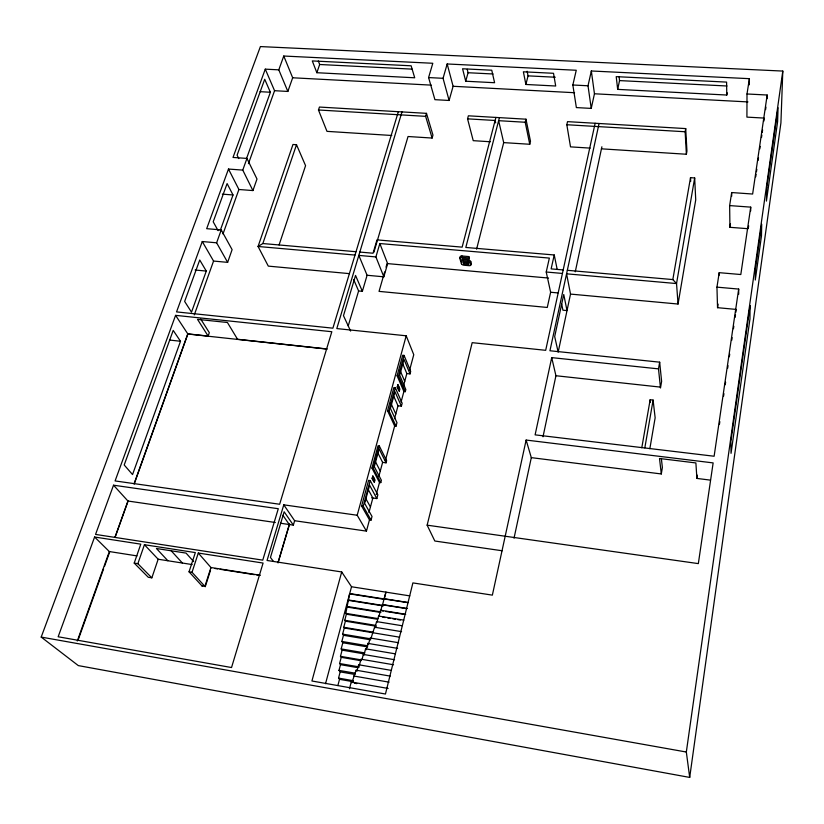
<?xml version="1.0" encoding="UTF-8"?>
<svg xmlns="http://www.w3.org/2000/svg" width="824" height="824" viewBox="0 0 824 824"><rect width="100%" height="100%" fill="white"/><g stroke="black" fill="none" stroke-linecap="round" stroke-linejoin="round"><path stroke-width="1.24" d="M278.8 69.844L265.276 69.144L274.567 90.702L287.854 91.443L278.8 69.844L283.765 56.032L432.796 63.273L428.593 77.569L434.918 99.673L449.101 100.466L443.054 78.311L447.174 63.973L576.254 70.256L572.845 84.996L576.367 107.584L591.23 108.407L588.017 85.778L591.333 70.988L749.387 78.671L747.008 93.977L746.915 117.121L764.188 118.079M749.346 84.81L749.387 78.671M750.674 210.975L750.716 207.133L729.642 205.588L731.671 192.548L752.631 194.031L767.175 95.017L747.008 93.977M767.092 98.684L767.175 95.017M782.8 71.07L780.915 122.93L689.698 777.423L78.311 665.596L41.2 637.086L260.405 46.577L782.8 71.07L686.33 752.024L689.698 777.423M750.716 207.133L740.807 274.526L719.208 272.672L716.952 287.143L738.675 289.07L714.12 456.238L535.106 434.856L551.709 357.626L658.5 368.874L660.488 387.991L661.62 381.399L659.664 362.169L549.938 350.756L599.058 123.497M719.455 424.185L719.826 421.641M723.565 396.19L723.936 393.645M725.244 384.736L725.614 382.192M727.664 368.194L728.035 365.65M729.343 356.751L729.714 354.207M731.774 340.209L732.145 337.665M733.453 328.755L733.824 326.211M735.132 317.312L735.502 314.758M735.873 312.214L736.254 309.669M755.721 176.82L756.092 174.286M756.463 171.752L756.844 169.219M758.142 160.35L758.513 157.817M759.81 148.948L760.181 146.404M761.489 137.536L761.86 135.002M762.231 132.468L762.602 129.935M763.899 121.066L764.27 118.532M765.578 109.654L765.949 107.12M748.295 228.341L748.666 225.817M710.236 480.104L696.898 478.425L697.392 475.191M736.265 309.422L717.539 307.682L718.095 304.118M748.11 228.712L729.93 227.311L730.466 223.809M726.778 95.038L726.593 82.101L616.218 76.642L617.681 89.373L726.778 95.038L727.149 92.793M595.134 123.26L545.684 350.313L472.183 342.671L427.141 525.166L698.34 563.616L713.141 462.903L526.134 440.057L531.305 457.639L661.301 473.954L662.372 467.496L661.425 459.112M649.848 448.719L655.142 417.809L653.102 400.083L650.157 399.753L641.793 447.762M678.049 304.035L695.724 199.923L694.673 177.963L690.512 177.675L672.827 279.573L676.535 283.559L678.049 304.035L570.527 294.086L566.572 273.815L676.535 283.559L694.673 177.963M644.832 447.854L653.102 400.083M658.5 368.874L659.664 362.169M601.438 148.835L686.382 154.243L686.938 151.111L685.712 128.585L567.53 121.643L566.819 124.733L570.517 146.868L590.211 148.114M686.382 154.243L685.146 131.758L685.712 128.585M570.527 294.086L558.167 352.136L554.686 336.573L563.75 294.498L567.015 310.586L562.936 310.195L561.649 304.005M575.265 271.796L601.88 146.785M543.006 436.782L555.932 375.734L551.709 357.626M617.681 89.373L619.535 80.597L619.102 76.756M514.032 538.206L531.305 457.639M526.134 440.057L492.361 595.134L412.886 582.908L385.457 694.024L311.925 680.995L341.702 571.959L267.048 560.475L283.786 504.844L357.194 515.247L366.453 531.12L294.642 520.727L283.786 504.844M375.899 256.923L358.821 255.409L367.092 275.267L383.84 276.812L375.899 256.923L379.833 243.543L549.361 258.087L546.23 272.013L550.628 292.242L547.27 307.455L379.04 291.377L383.253 276.761M591.23 108.407L594.454 93.781L591.333 70.988M499.416 117.636L465.817 247.458L554.233 254.977L551.132 268.882L563.183 269.942M529.75 144.272L525.218 122.261L498.633 120.685L503.701 142.614L529.75 144.272L530.491 141.234L525.97 119.192L468.382 115.813L467.558 118.841L473.233 140.667L490.435 141.769M525.218 122.261L525.97 119.192M525.887 84.47L523.374 71.801L553.512 73.295L555.695 86.015L525.887 84.47L528.05 75.86L527.144 71.235M470.947 264.576L470.762 261.548A2.348 1.226 14.4 0 0 468.104 260.034L463.098 259.601L462.758 260.889L467.774 261.332A2.348 1.226 14.4 0 1 470.432 262.846L470.947 264.576A2.348 1.226 14.4 0 1 469.072 265.678L464.087 265.235A2.338 1.215 14.5 0 1 461.44 263.742L459.792 258.396L460.132 257.098A2.348 1.236 14.6 0 1 461.986 255.976L468.804 256.563L469.196 257.891L468.856 259.189L462.058 258.592L462.758 260.889M476.591 249.167L503.701 142.614M468.856 259.189L468.804 256.563M371.109 637.941L374.58 627.219L401.576 631.648M467.774 261.332L468.104 260.034M401.916 625.715L376.568 621.584L374.982 627.806L374.58 627.219M403.863 620.142L378.587 616.053L377.011 622.244L376.568 621.584M468.691 264.38L469.021 263.083L464.025 262.64L463.696 263.938L468.691 264.38L468.166 262.64L463.16 262.207L463.696 263.938M405.727 614.261L380.523 610.213L378.906 616.537L378.587 616.053M383.315 611.048L380.791 610.636L382.357 604.517L407.499 608.514M406.417 608.617L382.552 604.816L384.108 598.718L407.942 602.488M384.231 598.904L385.982 592.034L384.108 598.718M470.432 262.846L470.762 261.548M391.307 670.386L358.615 664.752L356.926 671.272L356.112 670.2L351.869 682.746L351.251 681.973L349.479 688.782M362.117 659.149L363.332 654.421L394.542 659.725M364.198 654.163L365.568 648.828L395.427 653.865M397.621 648.375L367.875 643.389L366.237 649.755L365.568 648.828M495.914 117.43L462.14 247.138L376.99 239.887L373.045 253.226L359.82 252.062M459.792 258.396A2.359 1.236 14.6 0 1 461.656 257.273L461.986 255.976M461.44 263.742L461.77 262.444L460.791 259.241M337.881 685.547L339.519 679.316L338.54 678.101L340.178 671.879L338.983 670.375L340.497 664.669L339.591 663.526L341.239 657.325L340.466 656.337L342.114 650.146L341.177 648.921L342.815 642.751L341.836 641.443L343.474 635.294L342.619 634.14L344.257 628.001L343.752 627.301L345.39 621.183L344.751 620.297L346.379 614.199L345.792 613.365L349.706 593.558L408.045 602.663M368.936 512.549L372.85 498.005L367.978 489.085M378.803 476.55L382.614 462.388L377.763 452.757M394.521 418.726L398.002 405.769L393.512 395.747M403.523 385.828L406.829 373.54L402.627 363.508M325.531 683.704L351.529 586.76L341.702 571.959M366.453 531.12L369.471 519.851L361.612 506.039L368.606 480.371L370.223 480.588L377.835 494.802L376.826 498.561L371.583 497.83M376.249 494.585L379.503 482.462L371.954 468.063L378.02 445.794L379.298 445.959L386.631 460.698L386.065 462.831L382.614 462.388M385.385 460.534L394.644 425.998L387.568 410.743L393.893 387.538L395.304 387.702L402.163 403.276L401.391 406.17L398.002 405.769M401.092 401.947L403.894 391.503L397.096 375.765L402.689 355.257L404.079 355.412L410.692 371.428L410.033 373.9L406.829 373.54M409.631 370.089L413.761 354.701L406.201 335.801L336.8 328.58L401.988 111.91M379.503 482.462L380.76 482.637L381.388 480.289L374.302 466.642L379.112 448.936L386.065 462.831M394.644 425.998L396.035 426.163L396.972 422.691L390.422 408.416L394.964 391.678L401.391 406.17M403.894 391.503L405.274 391.658L405.841 389.567L399.712 375.26L404.017 359.398L410.033 373.9M369.471 519.851L371.068 520.078L372.026 516.483L364.661 503.371L369.595 485.171L376.826 498.561M399.3 391.173L397.498 387.064L398.085 384.932L397.034 387.012L399.3 391.173L399.867 389.041L398.085 384.932M373.488 479.599L373.9 478.075L373.056 477.92L373.324 479.578L373.056 477.92M398.342 388.372C398.476 387.435 398.589 385.683 398.497 388.392M374.56 480.516L373.715 480.371C374.302 476.107 374.807 483.389 374.127 478.847M374.292 478.868L373.715 480.371M398.703 389.237C400.103 386.034 397.786 389.67 399.475 389.515L399.084 387.816M374.384 482.195L375.002 479.908L373.014 476.148L371.912 478.373L374.384 482.195L372.386 478.435L373.014 476.148M380.76 482.637L373.241 468.228L379.298 445.959M396.035 426.163L388.99 410.918L395.304 387.702M405.274 391.658L398.507 375.919L404.079 355.412M371.068 520.078L363.24 506.266L370.223 480.588M357.194 515.247L406.201 335.801M465.714 81.226L462.573 68.773L491.753 70.215L494.596 82.719L465.714 81.226L468.073 72.728L467.229 69.319M449.101 100.466L453.107 86.283L447.174 63.973M373.89 252.257L408.045 136.516L432.116 138.051L432.961 135.085L426.492 113.352L319.454 107.058L318.466 109.983L326.974 131.356L391.781 135.486M383.603 275.556L384.643 271.961M386.023 267.161L387.064 263.567L548.547 278.059M383.84 276.812L387.641 263.618L379.833 243.543M432.116 138.051L425.627 116.349L426.492 113.352M280.407 523.23L293.344 525.115L294.642 520.727M353.692 279.624L358.605 290.944L362.364 291.305L367.092 275.267M278.131 562.164L289.296 524.528L282.879 515.299M348.243 325.861L358.605 290.944M278.038 562.936L289.605 523.94M398.353 111.693L332.896 328.179L176.552 311.905L202.271 241.535L216.619 242.802L227.64 262.362L213.56 261.053L202.271 241.535M210.511 570.249L205.238 586.76L192.023 572.278L189.046 571.804L195.34 552.585L144.427 544.726L137.855 563.678L151.843 577.84L158.167 559.228L144.427 544.726M192.023 572.278L198.296 553.048L263.083 563.06L231.534 667.533L58.154 636.767L94.595 537.021L140.791 544.159L134.209 563.101L148.268 577.264L151.843 577.84M279.089 244.934L305.57 165.665L296.516 144.725L292.973 144.488L258.067 246.479L268.305 266.121L349.417 273.63M355 255.069L258.067 246.479L262.846 243.533L296.516 144.725M316.849 72.718L312.296 60.925L411.135 65.796L414.709 77.786L316.849 72.718L319.661 64.499L318.311 60.945M134.188 483.544L187.779 333.864L208.142 336.068L209.327 332.68L200.716 319.063M227.64 262.362L232.111 249.651L221.244 229.927L206.68 228.681L228.485 169.054L242.761 170.094L252.927 190.571L238.919 189.489L228.485 169.054M252.927 190.571L256.995 179.035L246.953 158.424L233.007 157.435L265.276 69.144M287.854 91.443L292.674 77.775L283.765 56.032M77.291 640.99L109.324 551.544L137 555.901M222.995 233.954L238.919 189.489M194.279 314.902L213.56 261.053M248.436 163.667L274.567 90.702M78.095 640.104L103.608 568.828M104.473 566.418L109.273 553.131M114.958 537.279L127.936 501.023L113.527 485.202L95.553 534.416L262.753 560.145L278.296 508.717L113.527 485.202M115.092 537.382L128.091 501.064M134.147 484.121L187.882 334.019L175.584 315.355L115.092 480.928L279.645 504.257L331.825 331.722L175.584 315.355M220.224 230.535L233.017 194.969L227.105 183.587L213.2 221.79L218.133 230.679M180.507 341.26L132.54 474.572L124.197 464.983L173.205 330.414L180.507 341.26L169.826 340.075M246.706 158.064L270.375 92.257L264.72 79.279L237.096 155.169L238.775 158.569M206.288 271.075L191.508 312.172L184.648 301.429L199.727 259.993L206.288 271.075L195.133 270.014M216.619 242.802L221.244 229.927M242.761 170.094L246.953 158.424M319.661 64.499L412.093 69.123M468.073 72.728L493.102 73.985M528.05 75.86L555.283 77.229M619.535 80.597L726.974 85.995M428.593 77.569L443.054 78.311M572.845 84.996L588.017 85.778M292.674 77.775L431.292 85.13M453.107 86.283L574.565 92.721M594.454 93.781L747.965 101.919M260.096 91.67L270.375 92.257M318.466 109.983L425.627 116.349M467.558 118.841L495.121 120.479L495.698 122.91M566.819 124.733L685.146 131.758M222.346 194.134L233.017 194.969M461.656 257.273L468.465 257.871M262.846 243.533L356.009 251.722M567.324 270.303L672.827 279.573M546.23 272.013L562.421 273.444M550.628 292.242L557.941 292.922M326.901 348.943L237.539 339.261L227.424 322.493L197.502 319.352L208.142 336.068M187.882 334.019L326.984 349.108M555.932 375.734L660.395 387.105M397.096 375.765L398.507 375.919M387.568 410.743L388.99 410.918M371.954 468.063L373.241 468.228M361.612 506.039L363.24 506.266M502.166 550.762L434.825 541.018L427.141 525.166M127.936 501.023L275.319 522.488M351.529 586.76L409.816 595.886M158.167 559.228L192.126 564.564M260.415 575.296L210.944 567.52L204.898 586.4L201.983 585.926M215.074 568.488L217.608 568.89M220.142 569.291L254.379 574.668M256.913 575.07L259.447 575.461M349.953 593.929L384.53 599.398M134.209 563.101L137.855 563.678M348.336 599.965L382.975 605.486M348.624 600.397L383.242 605.918M385.828 611.449L403.461 614.282M347.007 606.454L380.441 611.83M347.471 607.123L380.873 612.49M382.697 617.155L385.22 617.557M387.743 617.969L390.267 618.381M392.791 618.783L395.314 619.195M397.838 619.607L400.371 620.009M345.792 613.365L378.02 618.597M346.379 614.199L377.33 619.226M344.751 620.297L375.754 625.375M345.39 621.183L376.341 626.261M343.752 627.301L373.519 632.224M344.257 628.001L399.537 637.179M398.569 642.72L370.151 637.992L368.524 644.317L367.875 643.389M342.619 634.14L369.935 638.693M343.474 635.294L370.728 639.836M341.836 641.443L367.895 645.831M342.815 642.751L367.576 646.922M341.177 648.921L364.744 652.917M342.114 650.146L364.393 653.937M393.542 664.762L360.964 659.19L359.295 665.668L358.615 664.752M340.466 656.337L361.551 659.942M341.239 657.325L361.046 660.724M339.591 663.526L359.439 666.946M340.497 664.669L357.822 667.667M356.112 670.2L390.195 676.113M338.983 670.375L355.093 673.177M340.178 671.879L355.02 674.465M353.62 675.979L389.103 682.169M338.54 678.101L353.403 680.717M339.519 679.316L353.115 681.706M351.251 681.973L388.125 688.462M354.32 683.178L356.782 683.611M41.2 637.086L686.33 752.024M398.116 386.683L398.888 386.971M94.595 537.021L109.705 551.926M167.88 560.753L156.447 548.516L186.08 553.11L193.64 561.566M171.217 550.803L182.392 563.029M189.046 571.804L202.323 586.297M198.296 553.048L211.274 567.891M273.413 561.35L270.447 557.467L284.146 511.786L293.344 525.115M363.332 654.421L363.92 655.224M365.526 498.098L370.44 506.935M372.53 476.076L374.024 478.909M375.373 461.543L380.276 471.081M350.622 331.073L343.484 315.695L355.546 275.453L362.364 291.305M390.761 402.936L395.788 413.998M397.611 384.88L398.96 387.96M400.021 370.275L404.728 381.337M554.233 254.977L557.189 269.438M650.157 399.753L650.455 402.287M661.301 473.954L659.509 458.494L695.889 462.944L696.898 478.425M690.512 177.675L690.708 181.342M716.952 287.143L717.539 307.682M719.208 272.672L719.27 275.113M729.642 205.588L729.93 227.311M731.671 192.548L731.712 196.205M738.675 289.07L738.695 294.209M471.276 263.278A2.338 1.226 14.4 0 1 470.895 264.144M750.067 305.786L749.953 318.981L731.043 453.334L730.857 441.613L750.067 305.786M755.433 268.603L755.278 280.016L761.469 236.004L761.706 224.252L755.433 268.603M766.753 187.831L766.423 201.097L777.609 121.653L778.072 107.779L766.753 187.831"/></g></svg>
